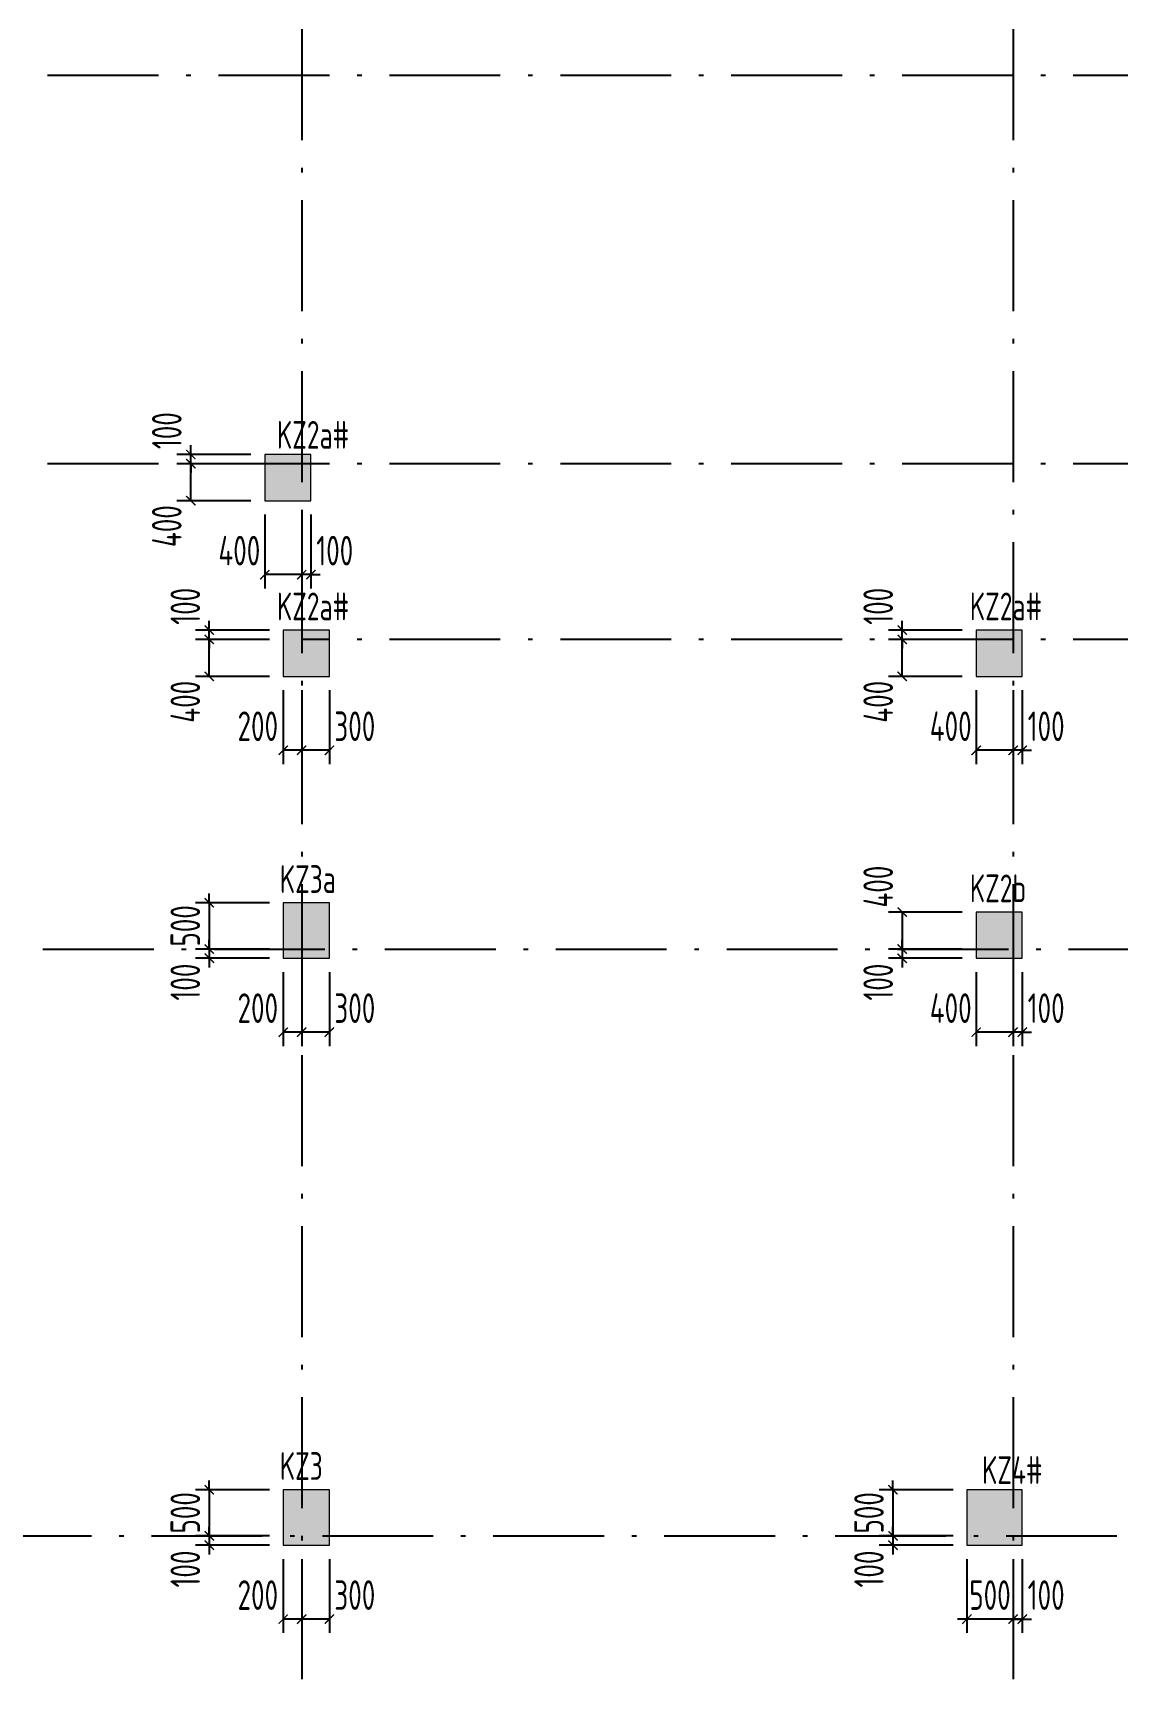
# Model space of a CAD drawing. Extents: x 169490 to 7584583, y -2399407 to 1374371.
# Drawn here: x 527849 to 539591, y 819385 to 837288 of the extents above; entities that cross this region are included whole.
import ezdxf

# ---------------------------------------------------------------- set-up
doc = ezdxf.new("R2010")
doc.units = 0
doc.header["$LTSCALE"] = 100
doc.linetypes.add('D3轴线点划线', pattern=[18.5, 12, -3, 0.5, -3])
doc.layers.get('0').update_dxf_attribs({"linetype": 'CONTINUOUS'})
doc.layers.get('DEFPOINTS').update_dxf_attribs({"linetype": 'CONTINUOUS'})
for name, color, linetype in [('C-DOTE', 8, 'D3轴线点划线'), ('S-COLU-DIM', 151, 'CONTINUOUS'), ('S-COLU-HATCH', 251, 'CONTINUOUS'), ('S-COLU-TEXT', 7, 'CONTINUOUS')]:
    doc.layers.add(name, color=color, linetype=linetype)
doc.layers.add('S-COLU-LINE1', color=6, linetype='CONTINUOUS', lineweight=18)
doc.styles.add('TSSD_Dimension', font='Tssdeng.shx', dxfattribs={"width": 0.7, "bigfont": 'tssdchn.shx'})
doc.dimstyles.new('TSSD_100_100$0', dxfattribs={"dimtxt": 320, "dimasz": 100, "dimexe": 150, "dimexo": 150, "dimgap": 100, "dimtad": 1, "dimdec": 0, "dimzin": 0, "dimdsep": 46, "dimtxsty": 'TSSD_Dimension', "dimblk": 'ARCHTICK', "dimcen": 0, "dimclrt": 7, "dimadec": 1, "dimazin": 0, "dimtfac": 1, "dimtdec": 0, "dimtix": 1, "dimtmove": 2, "dimatfit": 3, "dimldrblk": '_TSDBK', "dimfxl": 1, "dimtolj": 1, "dimtzin": 0, "dimarcsym": 0})

# ---------------------------------------------------------------- blocks, each defined once
blk = doc.blocks.new('_ARCHTICK')
at = {"const_width": 0.15}
blk.add_lwpolyline([(-0.5, -0.5), (0.5, 0.5)], dxfattribs=at)
blk = doc.blocks.new('*D3572')
at = {"layer": 'DEFPOINTS', "color": 0, "ltscale": 10, "transparency": 16777216}
for p in [(538456, 820929), (538556, 820929), (538456, 820129)]:
    blk.add_point(p, dxfattribs=at)
at = {"layer": 'S-COLU-DIM', "color": 0, "lineweight": -2, "ltscale": 10, "transparency": 16777216}
for p, q in [((538456, 820779), (538456, 819979)), ((538556, 820779), (538556, 819979)), ((538456, 820129), (538356, 820129)), ((538556, 820129), (538456, 820129)), ((538556, 820129), (538656, 820129))]:
    blk.add_line(p, q, dxfattribs=at)
at = {"layer": 'S-COLU-DIM', "color": 0, "lineweight": -2, "ltscale": 10, "transparency": 16777216, "xscale": 100, "yscale": 100, "zscale": 100}
blk.add_blockref('_ARCHTICK', (538456, 820129), dxfattribs=at)
at = {"layer": 'S-COLU-DIM', "color": 0, "lineweight": -2, "ltscale": 10, "transparency": 16777216, "xscale": 100, "yscale": 100, "zscale": 100, "rotation": 180}
blk.add_blockref('_ARCHTICK', (538556, 820129), dxfattribs=at)
at = {"layer": 'S-COLU-DIM', "color": 7, "ltscale": 10, "transparency": 16777216, "insert": (538814, 820389), "char_height": 320, "attachment_point": 5, "style": 'TSSD_Dimension'}
blk.add_mtext('\\A1;100', dxfattribs=at)
blk = doc.blocks.new('_TSDBK')
blk.add_line((-1, 0), (0, 0))
at = {"const_width": 0.5}
blk.add_lwpolyline([(-0.7, -0.7), (0.7, 0.7)], dxfattribs=at)
blk = doc.blocks.new('*D3573')
at = {"layer": 'DEFPOINTS', "color": 0, "ltscale": 10, "transparency": 16777216}
for p in [(537956, 820929), (538456, 820929), (537956, 820129)]:
    blk.add_point(p, dxfattribs=at)
at = {"layer": 'S-COLU-DIM', "color": 0, "lineweight": -2, "ltscale": 10, "transparency": 16777216}
for p, q in [((537956, 820779), (537956, 819979)), ((538456, 820779), (538456, 819979)), ((537956, 820129), (537856, 820129)), ((538456, 820129), (537956, 820129)), ((538456, 820129), (538556, 820129))]:
    blk.add_line(p, q, dxfattribs=at)
at = {"layer": 'S-COLU-DIM', "color": 0, "lineweight": -2, "ltscale": 10, "transparency": 16777216, "xscale": 100, "yscale": 100, "zscale": 100}
blk.add_blockref('_ARCHTICK', (537956, 820129), dxfattribs=at)
at = {"layer": 'S-COLU-DIM', "color": 0, "lineweight": -2, "ltscale": 10, "transparency": 16777216, "xscale": 100, "yscale": 100, "zscale": 100, "rotation": 180}
blk.add_blockref('_ARCHTICK', (538456, 820129), dxfattribs=at)
at = {"layer": 'S-COLU-DIM', "color": 7, "ltscale": 10, "transparency": 16777216, "insert": (538206, 820389), "char_height": 320, "attachment_point": 5, "style": 'TSSD_Dimension'}
blk.add_mtext('\\A1;500', dxfattribs=at)
blk = doc.blocks.new('*D3574')
at = {"layer": 'DEFPOINTS', "color": 0, "ltscale": 10, "transparency": 16777216}
for p in [(537956, 821529), (537156, 821029), (537956, 821029)]:
    blk.add_point(p, dxfattribs=at)
at = {"layer": 'S-COLU-DIM', "color": 0, "lineweight": -2, "ltscale": 10, "transparency": 16777216}
for p, q in [((537156, 821529), (537156, 821629)), ((537806, 821529), (537006, 821529)), ((537156, 821529), (537156, 821029)), ((537806, 821029), (537006, 821029)), ((537156, 821029), (537156, 820929))]:
    blk.add_line(p, q, dxfattribs=at)
at = {"layer": 'S-COLU-DIM', "color": 0, "lineweight": -2, "ltscale": 10, "transparency": 16777216, "xscale": 100, "yscale": 100, "zscale": 100}
for p, rotation in [((537156, 821529), 270), ((537156, 821029), 90)]:
    blk.add_blockref('_ARCHTICK', p, dxfattribs=dict(at, rotation=rotation))
at = {"layer": 'S-COLU-DIM', "color": 7, "ltscale": 10, "transparency": 16777216, "insert": (536896, 821279), "char_height": 320, "attachment_point": 5, "rotation": 90, "style": 'TSSD_Dimension'}
blk.add_mtext('\\A1;500', dxfattribs=at)
blk = doc.blocks.new('*D3575')
at = {"layer": 'DEFPOINTS', "color": 0, "ltscale": 10, "transparency": 16777216}
for p in [(537156, 820929), (537956, 821029), (537956, 820929)]:
    blk.add_point(p, dxfattribs=at)
at = {"layer": 'S-COLU-DIM', "color": 0, "lineweight": -2, "ltscale": 10, "transparency": 16777216}
for p, q in [((537156, 821029), (537156, 821129)), ((537806, 821029), (537006, 821029)), ((537806, 820929), (537006, 820929)), ((537156, 821029), (537156, 820929)), ((537156, 820929), (537156, 820829))]:
    blk.add_line(p, q, dxfattribs=at)
at = {"layer": 'S-COLU-DIM', "color": 0, "lineweight": -2, "ltscale": 10, "transparency": 16777216, "xscale": 100, "yscale": 100, "zscale": 100}
for p, rotation in [((537156, 821029), 270), ((537156, 820929), 90)]:
    blk.add_blockref('_ARCHTICK', p, dxfattribs=dict(at, rotation=rotation))
at = {"layer": 'S-COLU-DIM', "color": 7, "ltscale": 10, "transparency": 16777216, "insert": (536896, 820671), "char_height": 320, "attachment_point": 5, "rotation": 90, "style": 'TSSD_Dimension'}
blk.add_mtext('\\A1;100', dxfattribs=at)
blk = doc.blocks.new('*D3576')
at = {"layer": 'DEFPOINTS', "color": 0, "ltscale": 10, "transparency": 16777216}
for p in [(538456, 830329), (538556, 830329), (538456, 829529)]:
    blk.add_point(p, dxfattribs=at)
at = {"layer": 'S-COLU-DIM', "color": 0, "lineweight": -2, "ltscale": 10, "transparency": 16777216}
for p, q in [((538456, 830179), (538456, 829379)), ((538556, 830179), (538556, 829379)), ((538456, 829529), (538356, 829529)), ((538556, 829529), (538456, 829529)), ((538556, 829529), (538656, 829529))]:
    blk.add_line(p, q, dxfattribs=at)
at = {"layer": 'S-COLU-DIM', "color": 0, "lineweight": -2, "ltscale": 10, "transparency": 16777216, "xscale": 100, "yscale": 100, "zscale": 100}
blk.add_blockref('_ARCHTICK', (538456, 829529), dxfattribs=at)
at = {"layer": 'S-COLU-DIM', "color": 0, "lineweight": -2, "ltscale": 10, "transparency": 16777216, "xscale": 100, "yscale": 100, "zscale": 100, "rotation": 180}
blk.add_blockref('_ARCHTICK', (538556, 829529), dxfattribs=at)
at = {"layer": 'S-COLU-DIM', "color": 7, "ltscale": 10, "transparency": 16777216, "insert": (538814, 829789), "char_height": 320, "attachment_point": 5, "style": 'TSSD_Dimension'}
blk.add_mtext('\\A1;100', dxfattribs=at)
blk = doc.blocks.new('*D3577')
at = {"layer": 'DEFPOINTS', "color": 0, "ltscale": 10, "transparency": 16777216}
for p in [(538056, 830329), (538456, 830329), (538056, 829529)]:
    blk.add_point(p, dxfattribs=at)
at = {"layer": 'S-COLU-DIM', "color": 0, "lineweight": -2, "ltscale": 10, "transparency": 16777216}
for p, q in [((538056, 830179), (538056, 829379)), ((538456, 830179), (538456, 829379)), ((538456, 829529), (538056, 829529))]:
    blk.add_line(p, q, dxfattribs=at)
at = {"layer": 'S-COLU-DIM', "color": 0, "lineweight": -2, "ltscale": 10, "transparency": 16777216, "xscale": 100, "yscale": 100, "zscale": 100, "rotation": 180}
blk.add_blockref('_ARCHTICK', (538056, 829529), dxfattribs=at)
at = {"layer": 'S-COLU-DIM', "color": 0, "lineweight": -2, "ltscale": 10, "transparency": 16777216, "xscale": 100, "yscale": 100, "zscale": 100}
blk.add_blockref('_ARCHTICK', (538456, 829529), dxfattribs=at)
at = {"layer": 'S-COLU-DIM', "color": 7, "ltscale": 10, "transparency": 16777216, "insert": (537781, 829789), "char_height": 320, "attachment_point": 5, "style": 'TSSD_Dimension'}
blk.add_mtext('\\A1;400', dxfattribs=at)
blk = doc.blocks.new('*D3578')
at = {"layer": 'DEFPOINTS', "color": 0, "ltscale": 10, "transparency": 16777216}
for p in [(537256, 830729), (538056, 830729), (538056, 830329)]:
    blk.add_point(p, dxfattribs=at)
at = {"layer": 'S-COLU-DIM', "color": 0, "lineweight": -2, "ltscale": 10, "transparency": 16777216}
for p, q in [((537906, 830729), (537106, 830729)), ((537256, 830329), (537256, 830729)), ((537906, 830329), (537106, 830329))]:
    blk.add_line(p, q, dxfattribs=at)
at = {"layer": 'S-COLU-DIM', "color": 0, "lineweight": -2, "ltscale": 10, "transparency": 16777216, "xscale": 100, "yscale": 100, "zscale": 100}
for p, rotation in [((537256, 830729), 90), ((537256, 830329), 270)]:
    blk.add_blockref('_ARCHTICK', p, dxfattribs=dict(at, rotation=rotation))
at = {"layer": 'S-COLU-DIM', "color": 7, "ltscale": 10, "transparency": 16777216, "insert": (536996, 830054), "char_height": 320, "attachment_point": 5, "rotation": 90, "style": 'TSSD_Dimension'}
blk.add_mtext('\\A1;400', dxfattribs=at)
blk = doc.blocks.new('*D3579')
at = {"layer": 'DEFPOINTS', "color": 0, "ltscale": 10, "transparency": 16777216}
for p in [(537256, 830829), (538056, 830829), (538056, 830729)]:
    blk.add_point(p, dxfattribs=at)
at = {"layer": 'S-COLU-DIM', "color": 0, "lineweight": -2, "ltscale": 10, "transparency": 16777216}
for p, q in [((537256, 830829), (537256, 830929)), ((537906, 830829), (537106, 830829)), ((537906, 830729), (537106, 830729)), ((537256, 830729), (537256, 830829)), ((537256, 830729), (537256, 830629))]:
    blk.add_line(p, q, dxfattribs=at)
at = {"layer": 'S-COLU-DIM', "color": 0, "lineweight": -2, "ltscale": 10, "transparency": 16777216, "xscale": 100, "yscale": 100, "zscale": 100}
for p, rotation in [((537256, 830829), 270), ((537256, 830729), 90)]:
    blk.add_blockref('_ARCHTICK', p, dxfattribs=dict(at, rotation=rotation))
at = {"layer": 'S-COLU-DIM', "color": 7, "ltscale": 10, "transparency": 16777216, "insert": (536996, 831087), "char_height": 320, "attachment_point": 5, "rotation": 90, "style": 'TSSD_Dimension'}
blk.add_mtext('\\A1;100', dxfattribs=at)
blk = doc.blocks.new('*D3580')
at = {"layer": 'DEFPOINTS', "color": 0, "ltscale": 10, "transparency": 16777216}
for p in [(538456, 827279), (538556, 827279), (538456, 826479)]:
    blk.add_point(p, dxfattribs=at)
at = {"layer": 'S-COLU-DIM', "color": 0, "lineweight": -2, "ltscale": 10, "transparency": 16777216}
for p, q in [((538456, 827129), (538456, 826329)), ((538556, 827129), (538556, 826329)), ((538456, 826479), (538356, 826479)), ((538556, 826479), (538456, 826479)), ((538556, 826479), (538656, 826479))]:
    blk.add_line(p, q, dxfattribs=at)
at = {"layer": 'S-COLU-DIM', "color": 0, "lineweight": -2, "ltscale": 10, "transparency": 16777216, "xscale": 100, "yscale": 100, "zscale": 100}
blk.add_blockref('_ARCHTICK', (538456, 826479), dxfattribs=at)
at = {"layer": 'S-COLU-DIM', "color": 0, "lineweight": -2, "ltscale": 10, "transparency": 16777216, "xscale": 100, "yscale": 100, "zscale": 100, "rotation": 180}
blk.add_blockref('_ARCHTICK', (538556, 826479), dxfattribs=at)
at = {"layer": 'S-COLU-DIM', "color": 7, "ltscale": 10, "transparency": 16777216, "insert": (538814, 826739), "char_height": 320, "attachment_point": 5, "style": 'TSSD_Dimension'}
blk.add_mtext('\\A1;100', dxfattribs=at)
blk = doc.blocks.new('*D3581')
at = {"layer": 'DEFPOINTS', "color": 0, "ltscale": 10, "transparency": 16777216}
for p in [(538056, 827279), (538456, 827279), (538056, 826479)]:
    blk.add_point(p, dxfattribs=at)
at = {"layer": 'S-COLU-DIM', "color": 0, "lineweight": -2, "ltscale": 10, "transparency": 16777216}
for p, q in [((538056, 827129), (538056, 826329)), ((538456, 827129), (538456, 826329)), ((538456, 826479), (538056, 826479))]:
    blk.add_line(p, q, dxfattribs=at)
at = {"layer": 'S-COLU-DIM', "color": 0, "lineweight": -2, "ltscale": 10, "transparency": 16777216, "xscale": 100, "yscale": 100, "zscale": 100, "rotation": 180}
blk.add_blockref('_ARCHTICK', (538056, 826479), dxfattribs=at)
at = {"layer": 'S-COLU-DIM', "color": 0, "lineweight": -2, "ltscale": 10, "transparency": 16777216, "xscale": 100, "yscale": 100, "zscale": 100}
blk.add_blockref('_ARCHTICK', (538456, 826479), dxfattribs=at)
at = {"layer": 'S-COLU-DIM', "color": 7, "ltscale": 10, "transparency": 16777216, "insert": (537781, 826739), "char_height": 320, "attachment_point": 5, "style": 'TSSD_Dimension'}
blk.add_mtext('\\A1;400', dxfattribs=at)
blk = doc.blocks.new('*D3582')
at = {"layer": 'DEFPOINTS', "color": 0, "ltscale": 10, "transparency": 16777216}
for p in [(538056, 827779), (537256, 827379), (538056, 827379)]:
    blk.add_point(p, dxfattribs=at)
at = {"layer": 'S-COLU-DIM', "color": 0, "lineweight": -2, "ltscale": 10, "transparency": 16777216}
for p, q in [((537906, 827779), (537106, 827779)), ((537256, 827779), (537256, 827379)), ((537906, 827379), (537106, 827379))]:
    blk.add_line(p, q, dxfattribs=at)
at = {"layer": 'S-COLU-DIM', "color": 0, "lineweight": -2, "ltscale": 10, "transparency": 16777216, "xscale": 100, "yscale": 100, "zscale": 100}
for p, rotation in [((537256, 827779), 90), ((537256, 827379), 270)]:
    blk.add_blockref('_ARCHTICK', p, dxfattribs=dict(at, rotation=rotation))
at = {"layer": 'S-COLU-DIM', "color": 7, "ltscale": 10, "transparency": 16777216, "insert": (536996, 828054), "char_height": 320, "attachment_point": 5, "rotation": 90, "style": 'TSSD_Dimension'}
blk.add_mtext('\\A1;400', dxfattribs=at)
blk = doc.blocks.new('*D3583')
at = {"layer": 'DEFPOINTS', "color": 0, "ltscale": 10, "transparency": 16777216}
for p in [(538056, 827379), (537256, 827279), (538056, 827279)]:
    blk.add_point(p, dxfattribs=at)
at = {"layer": 'S-COLU-DIM', "color": 0, "lineweight": -2, "ltscale": 10, "transparency": 16777216}
for p, q in [((537906, 827379), (537106, 827379)), ((537256, 827379), (537256, 827479)), ((537256, 827379), (537256, 827279)), ((537906, 827279), (537106, 827279)), ((537256, 827279), (537256, 827179))]:
    blk.add_line(p, q, dxfattribs=at)
at = {"layer": 'S-COLU-DIM', "color": 0, "lineweight": -2, "ltscale": 10, "transparency": 16777216, "xscale": 100, "yscale": 100, "zscale": 100}
for p, rotation in [((537256, 827379), 270), ((537256, 827279), 90)]:
    blk.add_blockref('_ARCHTICK', p, dxfattribs=dict(at, rotation=rotation))
at = {"layer": 'S-COLU-DIM', "color": 7, "ltscale": 10, "transparency": 16777216, "insert": (536996, 827021), "char_height": 320, "attachment_point": 5, "rotation": 90, "style": 'TSSD_Dimension'}
blk.add_mtext('\\A1;100', dxfattribs=at)
blk = doc.blocks.new('*D3584')
at = {"layer": 'DEFPOINTS', "color": 0, "ltscale": 10, "transparency": 16777216}
for p in [(530756, 820929), (531056, 820929), (530756, 820129)]:
    blk.add_point(p, dxfattribs=at)
at = {"layer": 'S-COLU-DIM', "color": 0, "lineweight": -2, "ltscale": 10, "transparency": 16777216}
for p, q in [((530756, 820779), (530756, 819979)), ((531056, 820779), (531056, 819979)), ((531056, 820129), (530756, 820129))]:
    blk.add_line(p, q, dxfattribs=at)
at = {"layer": 'S-COLU-DIM', "color": 0, "lineweight": -2, "ltscale": 10, "transparency": 16777216, "xscale": 100, "yscale": 100, "zscale": 100, "rotation": 180}
blk.add_blockref('_ARCHTICK', (530756, 820129), dxfattribs=at)
at = {"layer": 'S-COLU-DIM', "color": 0, "lineweight": -2, "ltscale": 10, "transparency": 16777216, "xscale": 100, "yscale": 100, "zscale": 100}
blk.add_blockref('_ARCHTICK', (531056, 820129), dxfattribs=at)
at = {"layer": 'S-COLU-DIM', "color": 7, "ltscale": 10, "transparency": 16777216, "insert": (531331, 820389), "char_height": 320, "attachment_point": 5, "style": 'TSSD_Dimension'}
blk.add_mtext('\\A1;300', dxfattribs=at)
blk = doc.blocks.new('*D3585')
at = {"layer": 'DEFPOINTS', "color": 0, "ltscale": 10, "transparency": 16777216}
for p in [(530556, 820929), (530756, 820929), (530556, 820129)]:
    blk.add_point(p, dxfattribs=at)
at = {"layer": 'S-COLU-DIM', "color": 0, "lineweight": -2, "ltscale": 10, "transparency": 16777216}
for p, q in [((530556, 820779), (530556, 819979)), ((530756, 820779), (530756, 819979)), ((530756, 820129), (530556, 820129))]:
    blk.add_line(p, q, dxfattribs=at)
at = {"layer": 'S-COLU-DIM', "color": 0, "lineweight": -2, "ltscale": 10, "transparency": 16777216, "xscale": 100, "yscale": 100, "zscale": 100, "rotation": 180}
blk.add_blockref('_ARCHTICK', (530556, 820129), dxfattribs=at)
at = {"layer": 'S-COLU-DIM', "color": 0, "lineweight": -2, "ltscale": 10, "transparency": 16777216, "xscale": 100, "yscale": 100, "zscale": 100}
blk.add_blockref('_ARCHTICK', (530756, 820129), dxfattribs=at)
at = {"layer": 'S-COLU-DIM', "color": 7, "ltscale": 10, "transparency": 16777216, "insert": (530281, 820389), "char_height": 320, "attachment_point": 5, "style": 'TSSD_Dimension'}
blk.add_mtext('\\A1;200', dxfattribs=at)
blk = doc.blocks.new('*D3586')
at = {"layer": 'DEFPOINTS', "color": 0, "ltscale": 10, "transparency": 16777216}
for p in [(530556, 821529), (529756, 821029), (530556, 821029)]:
    blk.add_point(p, dxfattribs=at)
at = {"layer": 'S-COLU-DIM', "color": 0, "lineweight": -2, "ltscale": 10, "transparency": 16777216}
for p, q in [((529756, 821529), (529756, 821629)), ((530406, 821529), (529606, 821529)), ((529756, 821529), (529756, 821029)), ((530406, 821029), (529606, 821029)), ((529756, 821029), (529756, 820929))]:
    blk.add_line(p, q, dxfattribs=at)
at = {"layer": 'S-COLU-DIM', "color": 0, "lineweight": -2, "ltscale": 10, "transparency": 16777216, "xscale": 100, "yscale": 100, "zscale": 100}
for p, rotation in [((529756, 821529), 270), ((529756, 821029), 90)]:
    blk.add_blockref('_ARCHTICK', p, dxfattribs=dict(at, rotation=rotation))
at = {"layer": 'S-COLU-DIM', "color": 7, "ltscale": 10, "transparency": 16777216, "insert": (529496, 821279), "char_height": 320, "attachment_point": 5, "rotation": 90, "style": 'TSSD_Dimension'}
blk.add_mtext('\\A1;500', dxfattribs=at)
blk = doc.blocks.new('*D3587')
at = {"layer": 'DEFPOINTS', "color": 0, "ltscale": 10, "transparency": 16777216}
for p in [(529756, 820929), (530556, 821029), (530556, 820929)]:
    blk.add_point(p, dxfattribs=at)
at = {"layer": 'S-COLU-DIM', "color": 0, "lineweight": -2, "ltscale": 10, "transparency": 16777216}
for p, q in [((529756, 821029), (529756, 821129)), ((530406, 821029), (529606, 821029)), ((530406, 820929), (529606, 820929)), ((529756, 821029), (529756, 820929)), ((529756, 820929), (529756, 820829))]:
    blk.add_line(p, q, dxfattribs=at)
at = {"layer": 'S-COLU-DIM', "color": 0, "lineweight": -2, "ltscale": 10, "transparency": 16777216, "xscale": 100, "yscale": 100, "zscale": 100}
for p, rotation in [((529756, 821029), 270), ((529756, 820929), 90)]:
    blk.add_blockref('_ARCHTICK', p, dxfattribs=dict(at, rotation=rotation))
at = {"layer": 'S-COLU-DIM', "color": 7, "ltscale": 10, "transparency": 16777216, "insert": (529496, 820671), "char_height": 320, "attachment_point": 5, "rotation": 90, "style": 'TSSD_Dimension'}
blk.add_mtext('\\A1;100', dxfattribs=at)
blk = doc.blocks.new('*D3588')
at = {"layer": 'DEFPOINTS', "color": 0, "ltscale": 10, "transparency": 16777216}
for p in [(530756, 830329), (531056, 830329), (530756, 829529)]:
    blk.add_point(p, dxfattribs=at)
at = {"layer": 'S-COLU-DIM', "color": 0, "lineweight": -2, "ltscale": 10, "transparency": 16777216}
for p, q in [((530756, 830179), (530756, 829379)), ((531056, 830179), (531056, 829379)), ((531056, 829529), (530756, 829529))]:
    blk.add_line(p, q, dxfattribs=at)
at = {"layer": 'S-COLU-DIM', "color": 0, "lineweight": -2, "ltscale": 10, "transparency": 16777216, "xscale": 100, "yscale": 100, "zscale": 100, "rotation": 180}
blk.add_blockref('_ARCHTICK', (530756, 829529), dxfattribs=at)
at = {"layer": 'S-COLU-DIM', "color": 0, "lineweight": -2, "ltscale": 10, "transparency": 16777216, "xscale": 100, "yscale": 100, "zscale": 100}
blk.add_blockref('_ARCHTICK', (531056, 829529), dxfattribs=at)
at = {"layer": 'S-COLU-DIM', "color": 7, "ltscale": 10, "transparency": 16777216, "insert": (531331, 829789), "char_height": 320, "attachment_point": 5, "style": 'TSSD_Dimension'}
blk.add_mtext('\\A1;300', dxfattribs=at)
blk = doc.blocks.new('*D3589')
at = {"layer": 'DEFPOINTS', "color": 0, "ltscale": 10, "transparency": 16777216}
for p in [(530556, 830329), (530756, 830329), (530556, 829529)]:
    blk.add_point(p, dxfattribs=at)
at = {"layer": 'S-COLU-DIM', "color": 0, "lineweight": -2, "ltscale": 10, "transparency": 16777216}
for p, q in [((530556, 830179), (530556, 829379)), ((530756, 830179), (530756, 829379)), ((530756, 829529), (530556, 829529))]:
    blk.add_line(p, q, dxfattribs=at)
at = {"layer": 'S-COLU-DIM', "color": 0, "lineweight": -2, "ltscale": 10, "transparency": 16777216, "xscale": 100, "yscale": 100, "zscale": 100, "rotation": 180}
blk.add_blockref('_ARCHTICK', (530556, 829529), dxfattribs=at)
at = {"layer": 'S-COLU-DIM', "color": 0, "lineweight": -2, "ltscale": 10, "transparency": 16777216, "xscale": 100, "yscale": 100, "zscale": 100}
blk.add_blockref('_ARCHTICK', (530756, 829529), dxfattribs=at)
at = {"layer": 'S-COLU-DIM', "color": 7, "ltscale": 10, "transparency": 16777216, "insert": (530281, 829789), "char_height": 320, "attachment_point": 5, "style": 'TSSD_Dimension'}
blk.add_mtext('\\A1;200', dxfattribs=at)
blk = doc.blocks.new('*D3590')
at = {"layer": 'DEFPOINTS', "color": 0, "ltscale": 10, "transparency": 16777216}
for p in [(529756, 830729), (530556, 830729), (530556, 830329)]:
    blk.add_point(p, dxfattribs=at)
at = {"layer": 'S-COLU-DIM', "color": 0, "lineweight": -2, "ltscale": 10, "transparency": 16777216}
for p, q in [((530406, 830729), (529606, 830729)), ((529756, 830329), (529756, 830729)), ((530406, 830329), (529606, 830329))]:
    blk.add_line(p, q, dxfattribs=at)
at = {"layer": 'S-COLU-DIM', "color": 0, "lineweight": -2, "ltscale": 10, "transparency": 16777216, "xscale": 100, "yscale": 100, "zscale": 100}
for p, rotation in [((529756, 830729), 90), ((529756, 830329), 270)]:
    blk.add_blockref('_ARCHTICK', p, dxfattribs=dict(at, rotation=rotation))
at = {"layer": 'S-COLU-DIM', "color": 7, "ltscale": 10, "transparency": 16777216, "insert": (529496, 830054), "char_height": 320, "attachment_point": 5, "rotation": 90, "style": 'TSSD_Dimension'}
blk.add_mtext('\\A1;400', dxfattribs=at)
blk = doc.blocks.new('*D3591')
at = {"layer": 'DEFPOINTS', "color": 0, "ltscale": 10, "transparency": 16777216}
for p in [(529756, 830829), (530556, 830829), (530556, 830729)]:
    blk.add_point(p, dxfattribs=at)
at = {"layer": 'S-COLU-DIM', "color": 0, "lineweight": -2, "ltscale": 10, "transparency": 16777216}
for p, q in [((529756, 830829), (529756, 830929)), ((530406, 830829), (529606, 830829)), ((530406, 830729), (529606, 830729)), ((529756, 830729), (529756, 830829)), ((529756, 830729), (529756, 830629))]:
    blk.add_line(p, q, dxfattribs=at)
at = {"layer": 'S-COLU-DIM', "color": 0, "lineweight": -2, "ltscale": 10, "transparency": 16777216, "xscale": 100, "yscale": 100, "zscale": 100}
for p, rotation in [((529756, 830829), 270), ((529756, 830729), 90)]:
    blk.add_blockref('_ARCHTICK', p, dxfattribs=dict(at, rotation=rotation))
at = {"layer": 'S-COLU-DIM', "color": 7, "ltscale": 10, "transparency": 16777216, "insert": (529496, 831087), "char_height": 320, "attachment_point": 5, "rotation": 90, "style": 'TSSD_Dimension'}
blk.add_mtext('\\A1;100', dxfattribs=at)
blk = doc.blocks.new('*D3592')
at = {"layer": 'DEFPOINTS', "color": 0, "ltscale": 10, "transparency": 16777216}
for p in [(530756, 832229), (530856, 832229), (530756, 831429)]:
    blk.add_point(p, dxfattribs=at)
at = {"layer": 'S-COLU-DIM', "color": 0, "lineweight": -2, "ltscale": 10, "transparency": 16777216}
for p, q in [((530756, 832079), (530756, 831279)), ((530856, 832079), (530856, 831279)), ((530756, 831429), (530656, 831429)), ((530856, 831429), (530756, 831429)), ((530856, 831429), (530956, 831429))]:
    blk.add_line(p, q, dxfattribs=at)
at = {"layer": 'S-COLU-DIM', "color": 0, "lineweight": -2, "ltscale": 10, "transparency": 16777216, "xscale": 100, "yscale": 100, "zscale": 100}
blk.add_blockref('_ARCHTICK', (530756, 831429), dxfattribs=at)
at = {"layer": 'S-COLU-DIM', "color": 0, "lineweight": -2, "ltscale": 10, "transparency": 16777216, "xscale": 100, "yscale": 100, "zscale": 100, "rotation": 180}
blk.add_blockref('_ARCHTICK', (530856, 831429), dxfattribs=at)
at = {"layer": 'S-COLU-DIM', "color": 7, "ltscale": 10, "transparency": 16777216, "insert": (531114, 831689), "char_height": 320, "attachment_point": 5, "style": 'TSSD_Dimension'}
blk.add_mtext('\\A1;100', dxfattribs=at)
blk = doc.blocks.new('*D3593')
at = {"layer": 'DEFPOINTS', "color": 0, "ltscale": 10, "transparency": 16777216}
for p in [(530356, 832229), (530756, 832229), (530356, 831429)]:
    blk.add_point(p, dxfattribs=at)
at = {"layer": 'S-COLU-DIM', "color": 0, "lineweight": -2, "ltscale": 10, "transparency": 16777216}
for p, q in [((530356, 832079), (530356, 831279)), ((530756, 832079), (530756, 831279)), ((530756, 831429), (530356, 831429))]:
    blk.add_line(p, q, dxfattribs=at)
at = {"layer": 'S-COLU-DIM', "color": 0, "lineweight": -2, "ltscale": 10, "transparency": 16777216, "xscale": 100, "yscale": 100, "zscale": 100, "rotation": 180}
blk.add_blockref('_ARCHTICK', (530356, 831429), dxfattribs=at)
at = {"layer": 'S-COLU-DIM', "color": 0, "lineweight": -2, "ltscale": 10, "transparency": 16777216, "xscale": 100, "yscale": 100, "zscale": 100}
blk.add_blockref('_ARCHTICK', (530756, 831429), dxfattribs=at)
at = {"layer": 'S-COLU-DIM', "color": 7, "ltscale": 10, "transparency": 16777216, "insert": (530081, 831689), "char_height": 320, "attachment_point": 5, "style": 'TSSD_Dimension'}
blk.add_mtext('\\A1;400', dxfattribs=at)
blk = doc.blocks.new('*D3594')
at = {"layer": 'DEFPOINTS', "color": 0, "ltscale": 10, "transparency": 16777216}
for p in [(529556, 832629), (530356, 832629), (530356, 832229)]:
    blk.add_point(p, dxfattribs=at)
at = {"layer": 'S-COLU-DIM', "color": 0, "lineweight": -2, "ltscale": 10, "transparency": 16777216}
for p, q in [((530206, 832629), (529406, 832629)), ((529556, 832229), (529556, 832629)), ((530206, 832229), (529406, 832229))]:
    blk.add_line(p, q, dxfattribs=at)
at = {"layer": 'S-COLU-DIM', "color": 0, "lineweight": -2, "ltscale": 10, "transparency": 16777216, "xscale": 100, "yscale": 100, "zscale": 100}
for p, rotation in [((529556, 832629), 90), ((529556, 832229), 270)]:
    blk.add_blockref('_ARCHTICK', p, dxfattribs=dict(at, rotation=rotation))
at = {"layer": 'S-COLU-DIM', "color": 7, "ltscale": 10, "transparency": 16777216, "insert": (529296, 831954), "char_height": 320, "attachment_point": 5, "rotation": 90, "style": 'TSSD_Dimension'}
blk.add_mtext('\\A1;400', dxfattribs=at)
blk = doc.blocks.new('*D3595')
at = {"layer": 'DEFPOINTS', "color": 0, "ltscale": 10, "transparency": 16777216}
for p in [(529556, 832729), (530356, 832729), (530356, 832629)]:
    blk.add_point(p, dxfattribs=at)
at = {"layer": 'S-COLU-DIM', "color": 0, "lineweight": -2, "ltscale": 10, "transparency": 16777216}
for p, q in [((530206, 832729), (529406, 832729)), ((529556, 832729), (529556, 832829)), ((529556, 832629), (529556, 832729)), ((530206, 832629), (529406, 832629)), ((529556, 832629), (529556, 832529))]:
    blk.add_line(p, q, dxfattribs=at)
at = {"layer": 'S-COLU-DIM', "color": 0, "lineweight": -2, "ltscale": 10, "transparency": 16777216, "xscale": 100, "yscale": 100, "zscale": 100}
for p, rotation in [((529556, 832729), 270), ((529556, 832629), 90)]:
    blk.add_blockref('_ARCHTICK', p, dxfattribs=dict(at, rotation=rotation))
at = {"layer": 'S-COLU-DIM', "color": 7, "ltscale": 10, "transparency": 16777216, "insert": (529296, 832987), "char_height": 320, "attachment_point": 5, "rotation": 90, "style": 'TSSD_Dimension'}
blk.add_mtext('\\A1;100', dxfattribs=at)
blk = doc.blocks.new('*D3596')
at = {"layer": 'DEFPOINTS', "color": 0, "ltscale": 10, "transparency": 16777216}
for p in [(530756, 827279), (531056, 827279), (530756, 826479)]:
    blk.add_point(p, dxfattribs=at)
at = {"layer": 'S-COLU-DIM', "color": 0, "lineweight": -2, "ltscale": 10, "transparency": 16777216}
for p, q in [((530756, 827129), (530756, 826329)), ((531056, 827129), (531056, 826329)), ((531056, 826479), (530756, 826479))]:
    blk.add_line(p, q, dxfattribs=at)
at = {"layer": 'S-COLU-DIM', "color": 0, "lineweight": -2, "ltscale": 10, "transparency": 16777216, "xscale": 100, "yscale": 100, "zscale": 100, "rotation": 180}
blk.add_blockref('_ARCHTICK', (530756, 826479), dxfattribs=at)
at = {"layer": 'S-COLU-DIM', "color": 0, "lineweight": -2, "ltscale": 10, "transparency": 16777216, "xscale": 100, "yscale": 100, "zscale": 100}
blk.add_blockref('_ARCHTICK', (531056, 826479), dxfattribs=at)
at = {"layer": 'S-COLU-DIM', "color": 7, "ltscale": 10, "transparency": 16777216, "insert": (531331, 826739), "char_height": 320, "attachment_point": 5, "style": 'TSSD_Dimension'}
blk.add_mtext('\\A1;300', dxfattribs=at)
blk = doc.blocks.new('*D3597')
at = {"layer": 'DEFPOINTS', "color": 0, "ltscale": 10, "transparency": 16777216}
for p in [(530556, 827279), (530756, 827279), (530556, 826479)]:
    blk.add_point(p, dxfattribs=at)
at = {"layer": 'S-COLU-DIM', "color": 0, "lineweight": -2, "ltscale": 10, "transparency": 16777216}
for p, q in [((530556, 827129), (530556, 826329)), ((530756, 827129), (530756, 826329)), ((530756, 826479), (530556, 826479))]:
    blk.add_line(p, q, dxfattribs=at)
at = {"layer": 'S-COLU-DIM', "color": 0, "lineweight": -2, "ltscale": 10, "transparency": 16777216, "xscale": 100, "yscale": 100, "zscale": 100, "rotation": 180}
blk.add_blockref('_ARCHTICK', (530556, 826479), dxfattribs=at)
at = {"layer": 'S-COLU-DIM', "color": 0, "lineweight": -2, "ltscale": 10, "transparency": 16777216, "xscale": 100, "yscale": 100, "zscale": 100}
blk.add_blockref('_ARCHTICK', (530756, 826479), dxfattribs=at)
at = {"layer": 'S-COLU-DIM', "color": 7, "ltscale": 10, "transparency": 16777216, "insert": (530281, 826739), "char_height": 320, "attachment_point": 5, "style": 'TSSD_Dimension'}
blk.add_mtext('\\A1;200', dxfattribs=at)
blk = doc.blocks.new('*D3598')
at = {"layer": 'DEFPOINTS', "color": 0, "ltscale": 10, "transparency": 16777216}
for p in [(530556, 827879), (529756, 827379), (530556, 827379)]:
    blk.add_point(p, dxfattribs=at)
at = {"layer": 'S-COLU-DIM', "color": 0, "lineweight": -2, "ltscale": 10, "transparency": 16777216}
for p, q in [((530406, 827879), (529606, 827879)), ((529756, 827879), (529756, 827979)), ((529756, 827879), (529756, 827379)), ((530406, 827379), (529606, 827379)), ((529756, 827379), (529756, 827279))]:
    blk.add_line(p, q, dxfattribs=at)
at = {"layer": 'S-COLU-DIM', "color": 0, "lineweight": -2, "ltscale": 10, "transparency": 16777216, "xscale": 100, "yscale": 100, "zscale": 100}
for p, rotation in [((529756, 827879), 270), ((529756, 827379), 90)]:
    blk.add_blockref('_ARCHTICK', p, dxfattribs=dict(at, rotation=rotation))
at = {"layer": 'S-COLU-DIM', "color": 7, "ltscale": 10, "transparency": 16777216, "insert": (529496, 827629), "char_height": 320, "attachment_point": 5, "rotation": 90, "style": 'TSSD_Dimension'}
blk.add_mtext('\\A1;500', dxfattribs=at)
blk = doc.blocks.new('*D3599')
at = {"layer": 'DEFPOINTS', "color": 0, "ltscale": 10, "transparency": 16777216}
for p in [(530556, 827379), (529756, 827279), (530556, 827279)]:
    blk.add_point(p, dxfattribs=at)
at = {"layer": 'S-COLU-DIM', "color": 0, "lineweight": -2, "ltscale": 10, "transparency": 16777216}
for p, q in [((530406, 827379), (529606, 827379)), ((529756, 827379), (529756, 827479)), ((529756, 827379), (529756, 827279)), ((530406, 827279), (529606, 827279)), ((529756, 827279), (529756, 827179))]:
    blk.add_line(p, q, dxfattribs=at)
at = {"layer": 'S-COLU-DIM', "color": 0, "lineweight": -2, "ltscale": 10, "transparency": 16777216, "xscale": 100, "yscale": 100, "zscale": 100}
for p, rotation in [((529756, 827379), 270), ((529756, 827279), 90)]:
    blk.add_blockref('_ARCHTICK', p, dxfattribs=dict(at, rotation=rotation))
at = {"layer": 'S-COLU-DIM', "color": 7, "ltscale": 10, "transparency": 16777216, "insert": (529496, 827021), "char_height": 320, "attachment_point": 5, "rotation": 90, "style": 'TSSD_Dimension'}
blk.add_mtext('\\A1;100', dxfattribs=at)

msp = doc.modelspace()

# ---------------------------------------------------------------- hatches: boundary and pattern name
at = {"layer": 'S-COLU-HATCH', "ltscale": 10}
h = msp.add_hatch(color=256, dxfattribs=at)
h.dxf.hatch_style = 1
h.paths.add_polyline_path([(530855.9, 832728.9), (530355.9, 832728.9), (530355.9, 832228.9), (530855.9, 832228.9)])
h = msp.add_hatch(color=256, dxfattribs=at)
h.dxf.hatch_style = 1
h.paths.add_polyline_path([(531055.9, 830828.9), (530555.9, 830828.9), (530555.9, 830328.9), (531055.9, 830328.9)])
h = msp.add_hatch(color=256, dxfattribs=at)
h.dxf.hatch_style = 1
h.paths.add_polyline_path([(538555.9, 830828.9), (538055.9, 830828.9), (538055.9, 830328.9), (538555.9, 830328.9)])
h = msp.add_hatch(color=256, dxfattribs=at)
h.dxf.hatch_style = 1
h.paths.add_polyline_path([(531055.9, 827878.9), (530555.9, 827878.9), (530555.9, 827278.9), (531055.9, 827278.9)])
h = msp.add_hatch(color=256, dxfattribs=at)
h.dxf.hatch_style = 1
h.paths.add_polyline_path([(538555.9, 827778.9), (538055.9, 827778.9), (538055.9, 827278.9), (538555.9, 827278.9)])
h = msp.add_hatch(color=256, dxfattribs=at)
h.dxf.hatch_style = 1
h.paths.add_polyline_path([(531055.9, 821528.9), (530555.9, 821528.9), (530555.9, 820928.9), (531055.9, 820928.9)])
h = msp.add_hatch(color=256, dxfattribs=at)
h.dxf.hatch_style = 1
h.paths.add_polyline_path([(538555.9, 821528.9), (537955.9, 821528.9), (537955.9, 820928.9), (538555.9, 820928.9)])

# ---------------------------------------------------------------- linework, layer by layer
at = {"layer": 'C-DOTE'}
for p, q in [((530755.9, 841028.9), (530755.9, 816328.9)), ((538455.9, 841028.9), (538455.9, 816328.9)), ((542155.9, 836828.9), (464379.5, 836828.9)), ((542155.9, 832628.9), (500555.9, 832628.9)), ((542155.9, 830728.9), (530755.9, 830728.9)), ((483555.9, 827378.9), (542155.9, 827378.9)), ((464379.5, 821028.9), (542155.9, 821028.9))]:
    msp.add_line(p, q, dxfattribs=at)
at = {"layer": 'S-COLU-LINE1'}
for points in [[(530855.9, 832728.9), (530355.9, 832728.9), (530355.9, 832228.9), (530855.9, 832228.9)], [(531055.9, 830828.9), (530555.9, 830828.9), (530555.9, 830328.9), (531055.9, 830328.9)], [(538555.9, 830828.9), (538055.9, 830828.9), (538055.9, 830328.9), (538555.9, 830328.9)], [(531055.9, 827878.9), (530555.9, 827878.9), (530555.9, 827278.9), (531055.9, 827278.9)], [(538555.9, 827778.9), (538055.9, 827778.9), (538055.9, 827278.9), (538555.9, 827278.9)], [(531055.9, 821528.9), (530555.9, 821528.9), (530555.9, 820928.9), (531055.9, 820928.9)], [(538555.9, 821528.9), (537955.9, 821528.9), (537955.9, 820928.9), (538555.9, 820928.9)]]:
    msp.add_lwpolyline(points, close=True, dxfattribs=at)

# ---------------------------------------------------------------- texts
at = {"layer": 'S-COLU-TEXT', "color": 3, "style": 'TSSD_Dimension', "width": 0.7}
for s, p in [('KZ2a#', (530488.2, 832791.5)), ('KZ2a#', (530488.2, 830935.3)), ('KZ2a#', (537988.2, 830935.3)), ('KZ3a', (530519.5, 827985.3)), ('KZ2b', (537988.2, 827885.3)), ('KZ3', (530519.5, 821635.3)), ('KZ4#', (538120.5, 821591.5))]:
    msp.add_text(s, height=300, dxfattribs=at).set_placement(p)

# ---------------------------------------------------------------- dimensions: what is measured, and where the dimension line sits
at = {"layer": 'S-COLU-DIM', "ltscale": 10}
for base, p1, p2, picture, middle in [((529555.9, 832728.9), (530355.9, 832628.9), (530355.9, 832728.9), '*D3595', (529295.9, 832986.9)), ((529555.9, 832628.9), (530355.9, 832228.9), (530355.9, 832628.9), '*D3594', (529295.9, 831953.6)), ((529755.9, 830828.9), (530555.9, 830728.9), (530555.9, 830828.9), '*D3591', (529495.9, 831086.9)), ((537255.9, 830828.9), (538055.9, 830728.9), (538055.9, 830828.9), '*D3579', (536995.9, 831086.9)), ((529755.9, 830728.9), (530555.9, 830328.9), (530555.9, 830728.9), '*D3590', (529495.9, 830053.6)), ((537255.9, 830728.9), (538055.9, 830328.9), (538055.9, 830728.9), '*D3578', (536995.9, 830053.6)), ((537255.9, 827378.9), (538055.9, 827778.9), (538055.9, 827378.9), '*D3582', (536995.9, 828054.2)), ((529755.9, 827278.9), (530555.9, 827378.9), (530555.9, 827278.9), '*D3599', (529495.9, 827020.8)), ((537255.9, 827278.9), (538055.9, 827378.9), (538055.9, 827278.9), '*D3583', (536995.9, 827020.8)), ((529755.9, 820928.9), (530555.9, 821028.9), (530555.9, 820928.9), '*D3587', (529495.9, 820670.8)), ((537155.9, 820928.9), (537955.9, 821028.9), (537955.9, 820928.9), '*D3575', (536895.9, 820670.8))]:
    dim = msp.add_linear_dim(base=base, p1=p1, p2=p2, angle=270, dimstyle='TSSD_100_100$0', dxfattribs=at)
    dim.commit()
    dim.dimension.update_dxf_attribs({"geometry": picture, "text_midpoint": middle, "dimtype": 160})
for base, p1, p2, picture, middle in [((530355.9, 831428.9), (530755.9, 832228.9), (530355.9, 832228.9), '*D3593', (530080.6, 831688.9)), ((530755.9, 831428.9), (530855.9, 832228.9), (530755.9, 832228.9), '*D3592', (531113.9, 831688.9)), ((530555.9, 829528.9), (530755.9, 830328.9), (530555.9, 830328.9), '*D3589', (530280.6, 829788.9)), ((530755.9, 829528.9), (531055.9, 830328.9), (530755.9, 830328.9), '*D3588', (531331.2, 829788.9)), ((538055.9, 829528.9), (538455.9, 830328.9), (538055.9, 830328.9), '*D3577', (537780.6, 829788.9)), ((538455.9, 829528.9), (538555.9, 830328.9), (538455.9, 830328.9), '*D3576', (538813.9, 829788.9)), ((530555.9, 826478.9), (530755.9, 827278.9), (530555.9, 827278.9), '*D3597', (530280.6, 826738.9)), ((530755.9, 826478.9), (531055.9, 827278.9), (530755.9, 827278.9), '*D3596', (531331.2, 826738.9)), ((538055.9, 826478.9), (538455.9, 827278.9), (538055.9, 827278.9), '*D3581', (537780.6, 826738.9)), ((538455.9, 826478.9), (538555.9, 827278.9), (538455.9, 827278.9), '*D3580', (538813.9, 826738.9)), ((530555.9, 820128.9), (530755.9, 820928.9), (530555.9, 820928.9), '*D3585', (530280.6, 820388.9)), ((530755.9, 820128.9), (531055.9, 820928.9), (530755.9, 820928.9), '*D3584', (531331.2, 820388.9)), ((538455.9, 820128.9), (538555.9, 820928.9), (538455.9, 820928.9), '*D3572', (538813.9, 820388.9))]:
    dim = msp.add_linear_dim(base=base, p1=p1, p2=p2, dimstyle='TSSD_100_100$0', dxfattribs=at)
    dim.commit()
    dim.dimension.update_dxf_attribs({"geometry": picture, "text_midpoint": middle, "dimtype": 160})
for base, p1, p2, picture, middle in [((529755.9, 827378.9), (530555.9, 827878.9), (530555.9, 827378.9), '*D3598', (529495.9, 827628.9)), ((529755.9, 821028.9), (530555.9, 821528.9), (530555.9, 821028.9), '*D3586', (529495.9, 821278.9)), ((537155.9, 821028.9), (537955.9, 821528.9), (537955.9, 821028.9), '*D3574', (536895.9, 821278.9))]:
    dim = msp.add_linear_dim(base=base, p1=p1, p2=p2, angle=270, dimstyle='TSSD_100_100$0', dxfattribs=at)
    dim.commit()
    dim.dimension.update_dxf_attribs({"geometry": picture, "text_midpoint": middle})
dim = msp.add_linear_dim(base=(537955.9, 820128.9), p1=(538455.9, 820928.9), p2=(537955.9, 820928.9), dimstyle='TSSD_100_100$0', dxfattribs=at)
dim.commit()
dim.dimension.update_dxf_attribs({"geometry": '*D3573', "text_midpoint": (538205.9, 820388.9)})

doc.saveas('drawing.dxf')
